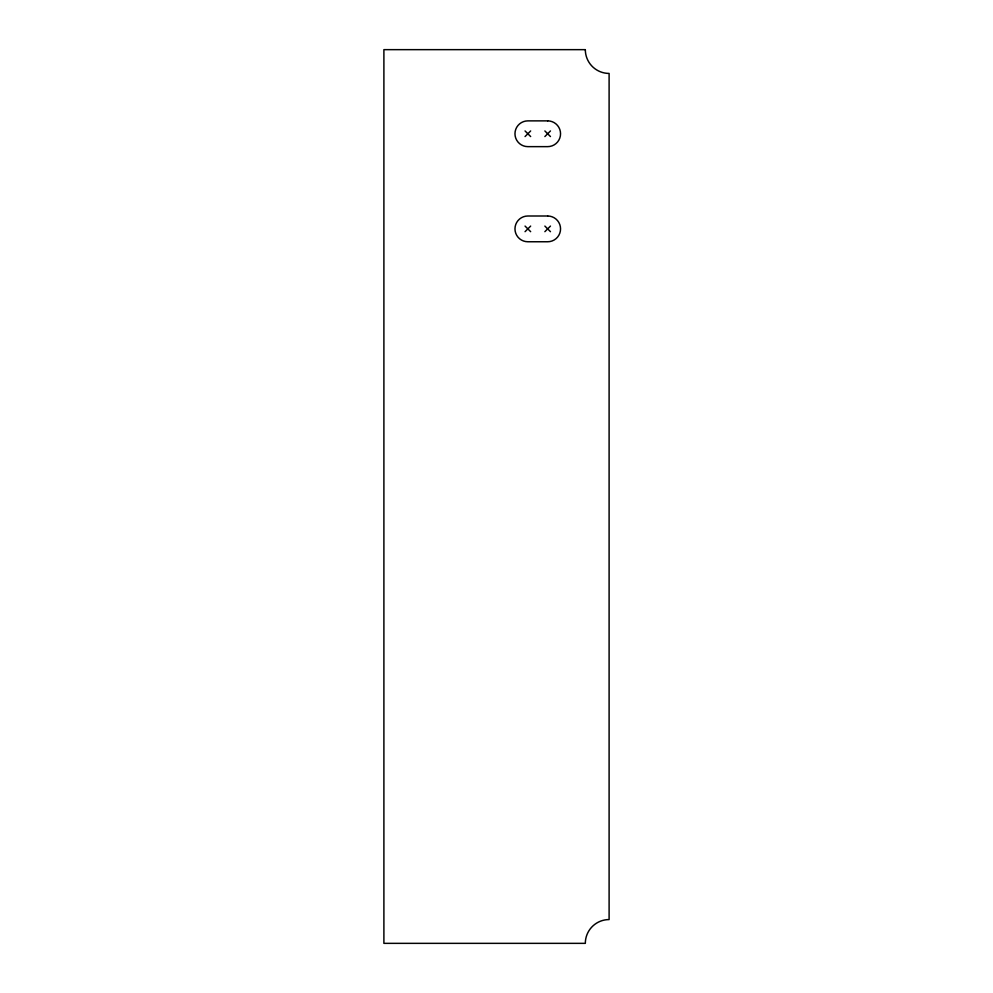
<?xml version="1.0" encoding="UTF-8"?>
<svg xmlns="http://www.w3.org/2000/svg" width="993" height="993" viewBox="0 0 993 993"><rect width="100%" height="100%" fill="white"/><g stroke="black" fill="none" stroke-linecap="round" stroke-linejoin="round"><path stroke-width="1.49" d="M525.049 136.562L530.659 130.952M544.872 136.562L550.47 130.952M525.049 231.679L530.659 226.081M544.872 231.679L550.47 226.081M544.872 130.952L550.47 136.562M525.049 130.952L530.659 136.562M544.872 226.081L550.47 231.679M525.049 226.081L530.659 231.679M585.324 49.65L383.894 49.65L383.894 943.35L585.324 943.35A23.782 23.782 0 0 1 609.106 919.568L609.106 73.432A23.782 23.782 0 0 1 585.324 49.65M547.664 120.873L527.854 120.873A12.884 12.884 0 0 0 514.97 133.757A12.884 12.884 0 0 0 527.854 146.641L547.664 146.641A12.884 12.884 0 0 0 560.548 133.757A12.884 12.884 0 0 0 547.664 120.873M547.664 216.002L527.854 216.002A12.884 12.884 0 0 0 514.97 228.887A12.884 12.884 0 0 0 527.854 241.758L547.664 241.758A12.884 12.884 0 0 0 560.548 228.887A12.884 12.884 0 0 0 547.664 216.002"/></g></svg>
